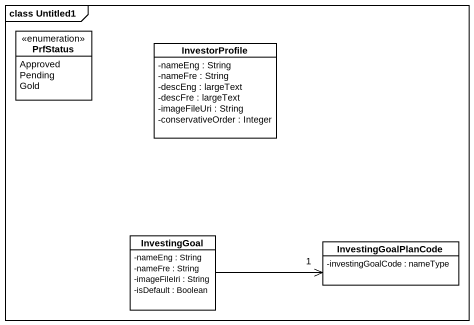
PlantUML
@startuml
mainframe class Untitled1
hide circle
hide empty members
skinparam classAttributeIconSize 0
enum PrfStatus {
  Approved
  Pending
  Gold
}
class InvestorProfile {
  -nameEng : String
  -nameFre : String
  -descEng : largeText
  -descFre : largeText
  -imageFileUri : String
  -conservativeOrder : Integer
}
class InvestingGoal {
  -nameEng : String
  -nameFre : String
  -imageFileIri : String
  -isDefault : Boolean
}
class InvestingGoalPlanCode {
  -investingGoalCode : nameType
}
InvestingGoal -right-> "1" InvestingGoalPlanCode
@enduml
